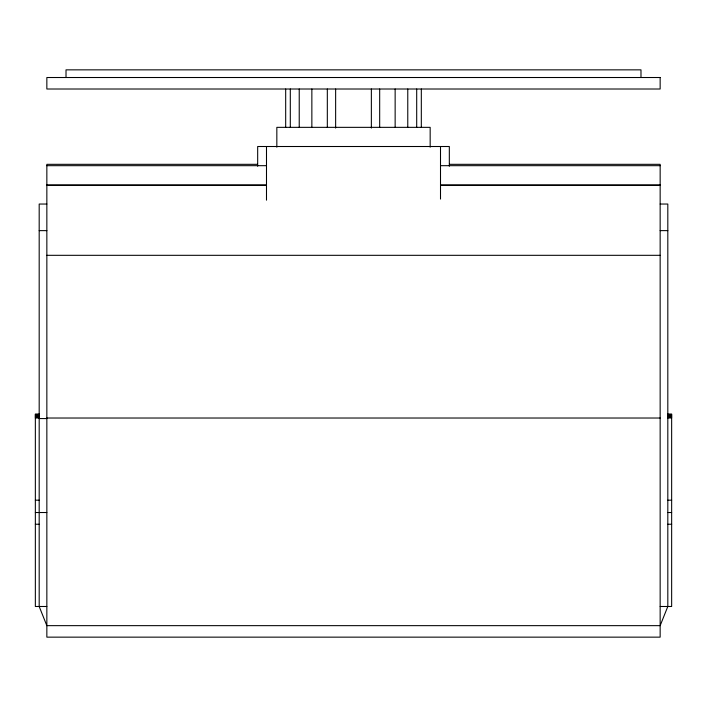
<?xml version="1.0" encoding="UTF-8"?>
<svg xmlns="http://www.w3.org/2000/svg" width="707" height="707" viewBox="0 0 707 707"><rect width="100%" height="100%" fill="white"/><g stroke="black" fill="none" stroke-linecap="round" stroke-linejoin="round"><path stroke-width="1.06" d="M257.534 164.324L46.848 164.324L46.848 637.148L660.152 637.148L660.152 164.324L449.466 164.324M46.848 165.677L266.362 165.677M440.638 165.677L660.152 165.677M46.848 184.845L266.362 184.845M440.638 184.845L660.152 184.845M46.848 185.473L266.362 185.473M440.638 185.473L660.152 185.473M46.848 204.04L39.185 204.04L39.185 606.491L46.848 625.651L660.152 625.651L667.815 606.491L667.815 204.04L660.152 204.04M39.185 230.632L46.848 230.632M660.152 230.623L667.815 230.623M46.848 255.315L660.152 255.315M39.185 414.028L35.35 414.028L35.35 606.491L46.848 606.491M667.815 414.028L671.65 414.028L671.65 606.491L660.152 606.491M35.35 414.594L39.185 414.594M667.815 414.594L671.65 414.594M35.35 415.159L39.185 415.159M667.815 415.159L671.65 415.159M35.35 415.734L39.185 415.734M667.815 415.725L671.65 415.725M35.35 416.29L39.185 416.29M667.815 416.29L671.65 416.29M35.35 416.856L39.185 416.856M667.815 416.856L671.65 416.856M35.35 417.422L39.185 417.422M667.815 417.422L671.65 417.422M35.35 417.996L39.185 417.996M46.848 418.023L660.152 418.023M667.815 417.987L671.65 417.987M39.185 418.562L46.848 418.562M35.35 500.185L39.185 500.185M667.815 500.185L671.65 500.185M35.35 512.522L46.848 512.522M667.815 512.522L671.65 512.522M35.35 524.241L39.185 524.241M667.815 524.241L671.65 524.241M640.984 77.514L640.984 69.852L66.016 69.852L66.016 77.514M449.325 166.225L449.325 146.508L257.675 146.508L257.675 166.225M440.505 146.508L440.505 199.082M430.165 147.18L430.165 127.348L276.835 127.348L276.835 147.18M421.319 89.011L421.319 127.348M416.697 89.011L416.697 127.348M407.771 89.011L407.771 127.348M395.142 89.011L395.142 127.348M379.677 89.011L379.677 127.348M371.361 89.011L371.361 128.064M335.639 89.011L335.639 128.064M327.323 89.011L327.323 127.348M311.858 89.011L311.858 127.348M299.229 89.011L299.229 127.348M290.303 89.011L290.303 127.348M285.681 89.011L285.681 127.348M266.495 146.508L266.495 200.178M660.152 77.514L46.848 77.514L46.848 89.011L660.152 89.011L660.152 77.514"/></g></svg>
